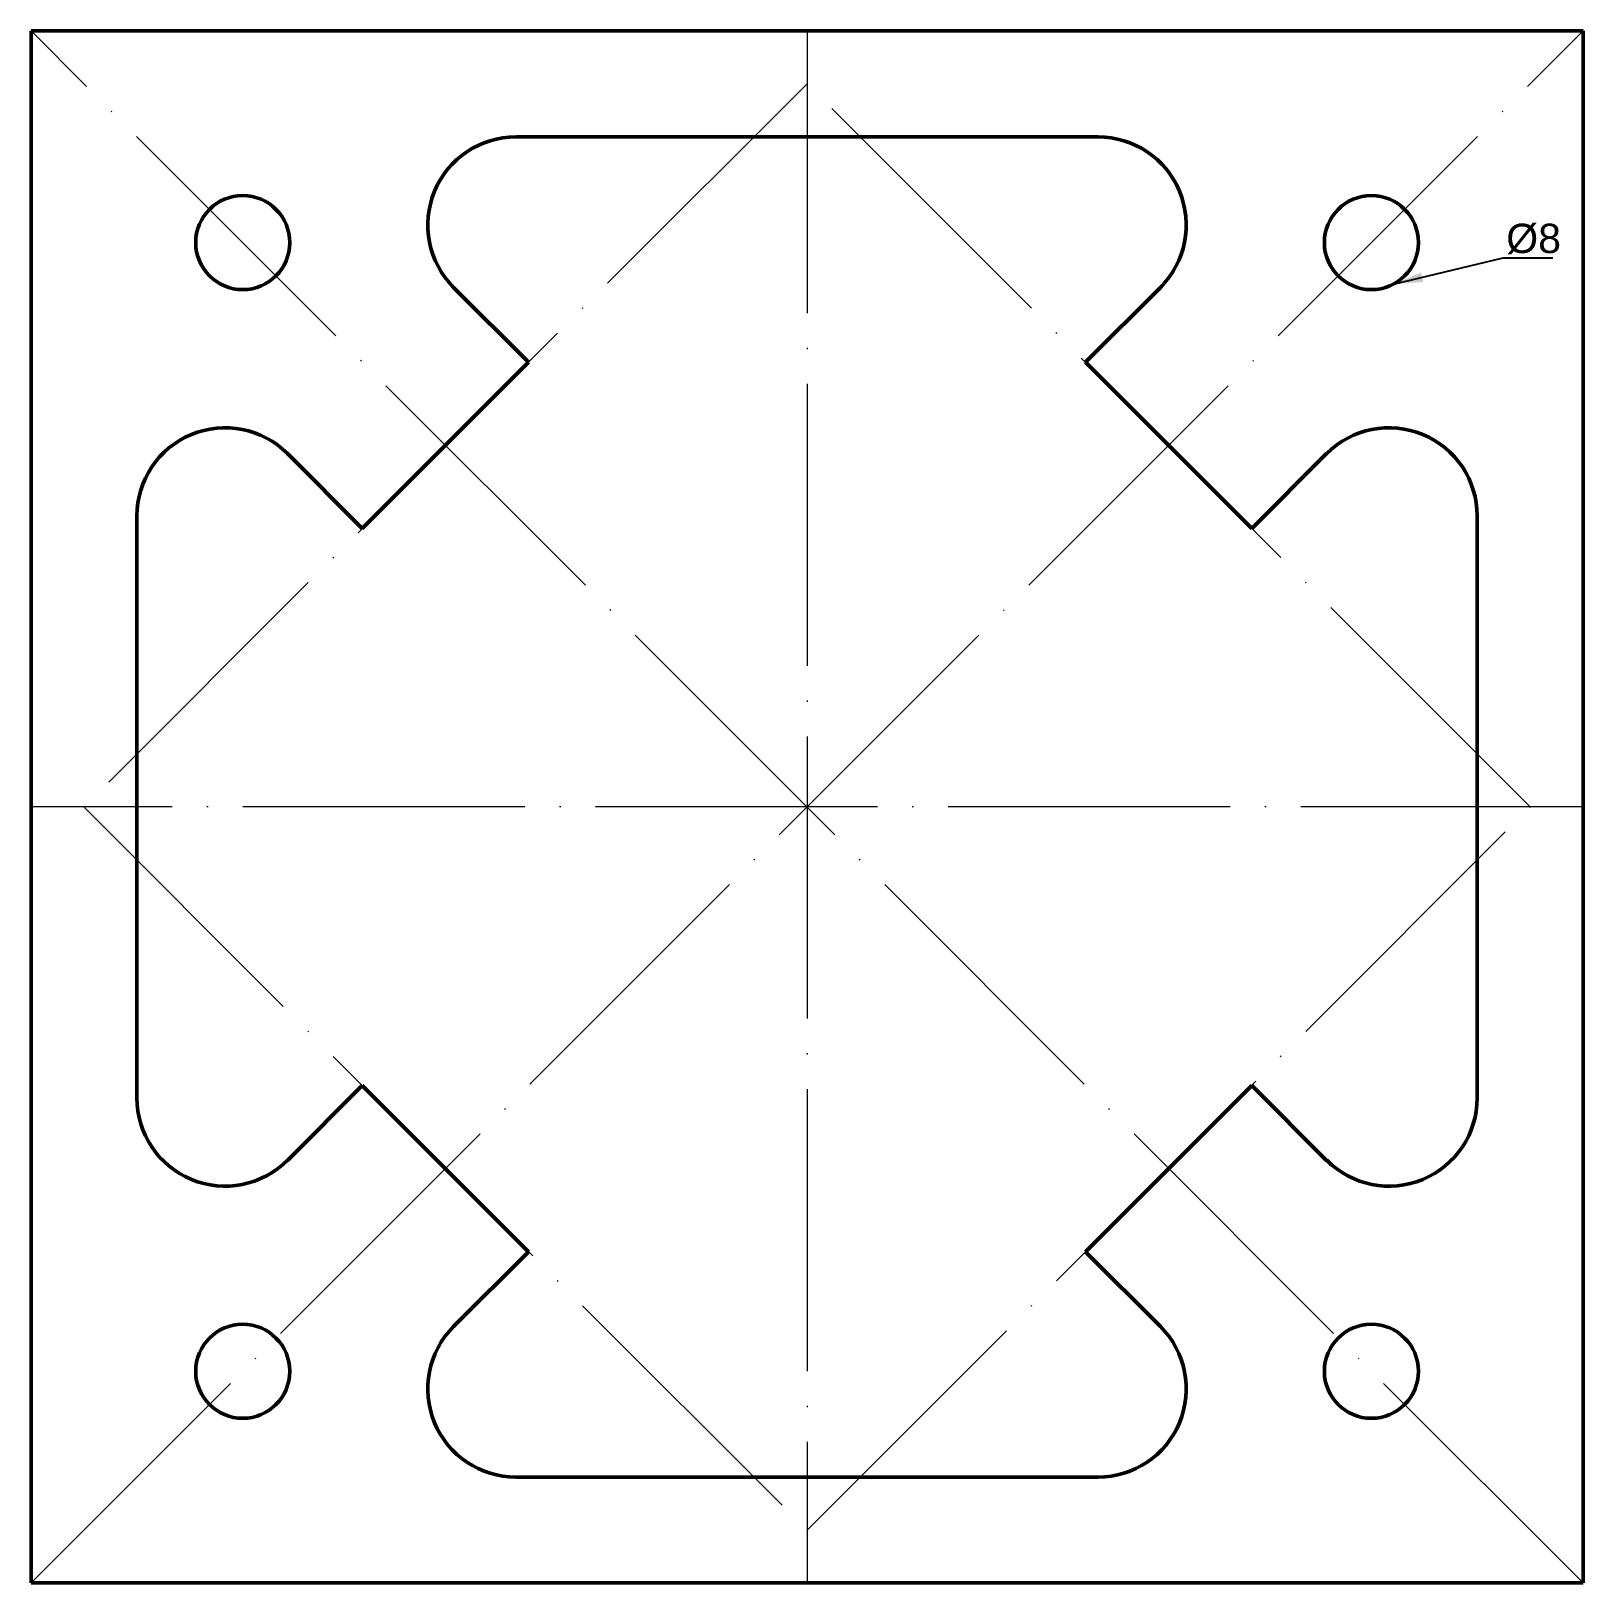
# Model space of a CAD drawing. Header units: millimetres. Extents: x 2705 to 2837, y 685 to 817.
import ezdxf

# ---------------------------------------------------------------- set-up
doc = ezdxf.new("R2010")
doc.units = ezdxf.units.MM
doc.linetypes.add('ACAD_ISO04W100', pattern=[30, 24, -2.95, 0.1, -2.95])
for name, color, linetype, lineweight, true_color in [('Contornos Visibles', 7, 'Continuous', 50, 0xffffff), ('Cotas', 1, 'Continuous', 20, 0xff0000), ('Ejes de revolución', 6, 'ACAD_ISO04W100', 20, 0xff00ff)]:
    doc.layers.add(name, color=color, linetype=linetype, lineweight=lineweight, true_color=true_color)
doc.styles.get("Standard").update_dxf_attribs({"font": ''})
doc.styles.add('textstyle0', font='')
doc.styles.get('Standard').set_extended_font_data('txt')
doc.styles.get('textstyle0').set_extended_font_data('Arial')
doc.dimstyles.get("Standard").update_dxf_attribs({"dimtxt": 2.5, "dimasz": 2.5, "dimexe": 1.25, "dimexo": 0.625, "dimtad": 1, "dimtxsty": 'Standard', "dimcen": 2.5, "dimadec": 0, "dimazin": 0, "dimtfac": 1, "dimtmove": 0, "dimatfit": 3, "dimfxl": 1, "dimarcsym": 0})

msp = doc.modelspace()

# ---------------------------------------------------------------- linework, layer by layer
at = {"layer": 'Contornos Visibles'}
for p, q in [((2837.26, 817.11), (2705.26, 817.11)), ((2705.26, 817.11), (2705.26, 685.11)), ((2837.26, 685.11), (2837.26, 817.11)), ((2796.01, 808.11), (2746.5, 808.11)), ((2747.57, 788.94), (2741.2, 795.3)), ((2794.94, 788.94), (2801.31, 795.3)), ((2733.43, 774.79), (2747.57, 788.94)), ((2809.09, 774.79), (2794.94, 788.94)), ((2733.43, 774.79), (2727.06, 781.16)), ((2809.09, 774.79), (2815.45, 781.16)), ((2714.26, 775.86), (2714.26, 726.36)), ((2828.26, 726.36), (2828.26, 775.86)), ((2727.06, 721.05), (2733.43, 727.42)), ((2747.57, 713.28), (2733.43, 727.42)), ((2794.94, 713.28), (2809.09, 727.42)), ((2815.45, 721.05), (2809.09, 727.42)), ((2741.2, 706.91), (2747.57, 713.28)), ((2801.31, 706.91), (2794.94, 713.28)), ((2746.5, 694.11), (2796.01, 694.11)), ((2705.26, 685.11), (2837.26, 685.11))]:
    msp.add_line(p, q, dxfattribs=at)
for centre in [(2723.26, 799.11), (2819.26, 799.11), (2723.26, 703.11), (2819.26, 703.11)]:
    msp.add_circle(centre, 4, dxfattribs=at)
for centre, start, end in [((2746.5, 800.61), 90, 225), ((2796.01, 800.61), 315, 90), ((2721.76, 775.86), 45, 180), ((2820.76, 775.86), 0, 135), ((2721.76, 726.36), 180, 315), ((2820.76, 726.36), 225, 0), ((2746.5, 701.61), 135, 270), ((2796.01, 701.61), 270, 45)]:
    msp.add_arc(centre, 7.5, start, end, dxfattribs=at)
at = {"layer": 'Ejes de revolución'}
for p, q in [((2705.26, 685.11), (2837.26, 817.11)), ((2837.26, 685.11), (2705.26, 817.11)), ((2771.26, 817.11), (2771.26, 685.11)), ((2771.26, 812.62), (2709.74, 751.11)), ((2832.77, 751.11), (2771.26, 812.62)), ((2837.26, 751.11), (2705.26, 751.11)), ((2709.74, 751.11), (2771.26, 689.59)), ((2771.26, 689.59), (2832.77, 751.11))]:
    msp.add_line(p, q, dxfattribs=at)

# ---------------------------------------------------------------- texts
at = {"layer": 'Cotas', "insert": (2830.73, 800.72), "char_height": 2.5, "attachment_point": 1, "style": 'textstyle0'}
msp.add_mtext('%%c8', dxfattribs=at)

# ---------------------------------------------------------------- leaders
at = {"layer": 'Cotas'}
msp.add_leader([(2821.14, 795.58), (2830.48, 797.82), (2834.68, 797.82)], dimstyle='Standard', override={"dimscale": 1}, dxfattribs=at)

doc.saveas('drawing.dxf')
